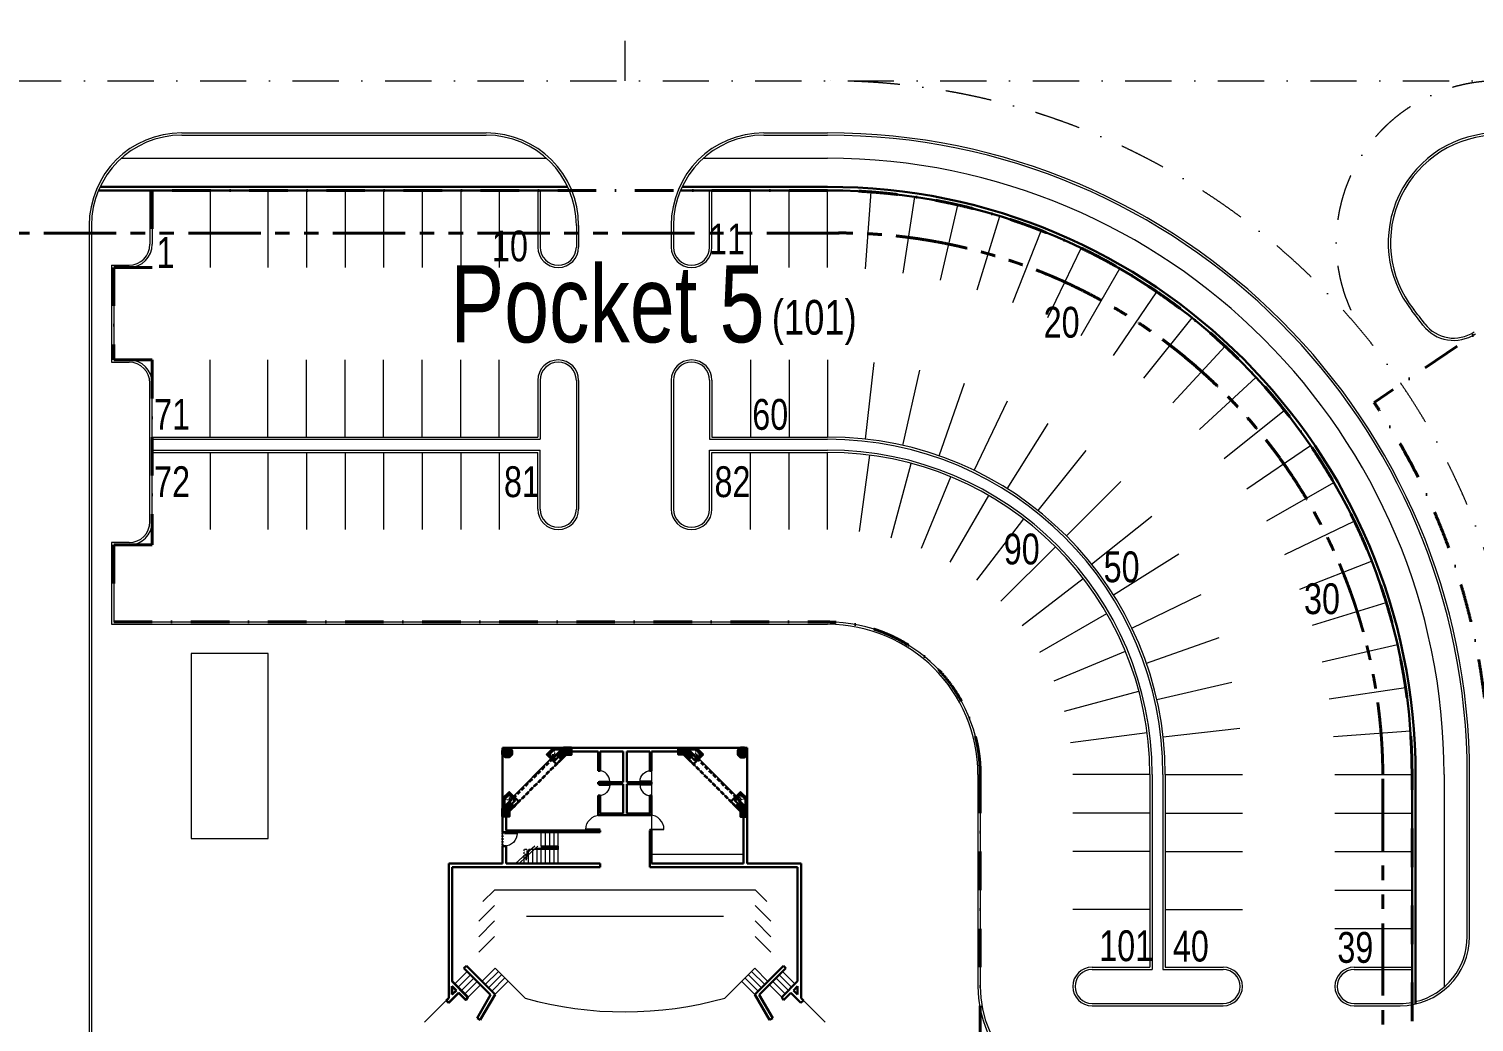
# Model space of a CAD drawing. Header units: inches. Extents: x 5542223 to 12533222, y 497239 to 5189502.
# Drawn here: x 7106153 to 7199867, y 2184195 to 2248627 of the extents above; entities that cross this region are included whole.
import ezdxf

# ---------------------------------------------------------------- set-up
doc = ezdxf.new("R2010")
doc.units = ezdxf.units.IN
doc.header["$MEASUREMENT"] = 0
for name, pattern in [('DASHDOT', [1, 0.5, -0.25, 0, -0.25]), ('DASHED2', [0.375, 0.25, -0.125]), ('HIDDEN', [0.375, 0.25, -0.125]), ('HIDDENX2', [0.75, 0.5, -0.25]), ('PHANTOM2', [1.25, 0.625, -0.125, 0.125, -0.125, 0.125, -0.125])]:
    doc.linetypes.add(name, pattern=pattern)
doc.layers.get('0').update_dxf_attribs({"color": 1})
for name, color, linetype, lineweight in [('Area_parking', 7, 'DASHDOT', 40), ('beam_primary', 7, 'HIDDENX2', 35), ('Column', 7, 'Continuous', 35), ('DOOR', 7, 'Continuous', 9), ('ELE', 7, 'Continuous', 13), ('ELE2', 7, 'Continuous', 15), ('Glass', 251, 'Continuous', 20), ('GLAZING', 7, 'Continuous', 13), ('hatch-brik', 7, 'Continuous', 9), ('PARKING NO TXT', 7, 'Continuous', 9), ('Parking_Text', 7, 'Continuous', 18), ('PAVEMENT', 7, 'Continuous', 15), ('PROJECTION', 7, 'HIDDEN', 18), ('Road', 7, 'Continuous', 15), ('Road_center', 7, 'DASHDOT', 13), ('Road_CStone', 8, 'Continuous', 15), ('ROW', 7, 'PHANTOM2', 40), ('S_Parkingbays', 7, 'Continuous', 13), ('S_WALL', 7, 'Continuous', 15), ('STAIR', 253, 'Continuous', 5), ('Ter_Top3', 7, 'Continuous', 20), ('WALL', 7, 'Continuous', 30), ('WIN', 7, 'Continuous', 20)]:
    doc.layers.add(name, color=color, linetype=linetype, lineweight=lineweight)
doc.styles.add('Parking_txt', font='arial.ttf', dxfattribs={"width": 0.75})
doc.linetypes.add('ZIGZAG', pattern='A,0.0001,-0.2,[131,LTYPESHP.SHX,S=0.2,R=0,X=-0.2,Y=0],-0.4,[131,LTYPESHP.SHX,S=0.2,R=180,X=0.2,Y=0],-0.2', length=0.8001)

# ---------------------------------------------------------------- blocks, each defined once
blk = doc.blocks.new('Doorr')
for p, q in [((0, -0.458), (0, -0.444)), ((0, -0.444), (0.917, -0.444)), ((0, -0.458), (0.917, -0.458))]:
    blk.add_line(p, q)
blk.add_arc((0, -0.458), 0.917, 0, 90)
blk = doc.blocks.new('A$C39633B95')
at = {"layer": 'Column'}
for points in [[(-1569, -1550), (-1808, -1310), (-1508, -1009), (-1144, -1374), (-1144, -1976), (-1569, -1976)], [(1517, -4034), (1341, -3858), (1092, -3858), (916, -4034), (916, -4283), (1092, -4459), (1341, -4459), (1517, -4283)], [(-1569, -6768), (-1808, -7008), (-1508, -7308), (-1144, -6944), (-1144, -6342), (-1569, -6342)]]:
    blk.add_hatch(color=256, dxfattribs=at).paths.add_polyline_path(points)
at = {"layer": 'beam_primary', "ltscale": 500}
for p, q in [((-1569, -6343), (-1569, -1976)), ((-1144, -6343), (-1144, -1976))]:
    blk.add_line(p, q, dxfattribs=at)
at = {"layer": 'Column', "ltscale": 0.1}
for points in [[(-1569, -1550), (-1808, -1310), (-1508, -1009), (-1144, -1374), (-1144, -1976), (-1569, -1976)], [(-1569, -6768), (-1808, -7008), (-1508, -7308), (-1144, -6944), (-1144, -6342), (-1569, -6342)]]:
    blk.add_lwpolyline(points, close=True, dxfattribs=at)
at = {"layer": 'Column'}
blk.add_lwpolyline([(1517, -4034), (1341, -3858), (1092, -3858), (916, -4034), (916, -4283), (1092, -4459), (1341, -4459), (1517, -4283)], close=True, dxfattribs=at)
at = {"layer": 'Glass', "ltscale": 3}
for p, q in [((-1066, -2436), (-1081, -2436)), ((-1081, -2436), (-1081, -5883)), ((-1066, -2436), (-1081, -2436)), ((-1066, -2436), (-1066, -5883)), ((-1066, -5882), (-1081, -5882))]:
    blk.add_line(p, q, dxfattribs=at)
at = {"layer": 'GLAZING'}
for points in [[(-1144, -2474), (-1144, -2436), (-1081, -2436), (-1081, -2474)], [(-1144, -3122), (-1144, -3084), (-1081, -3084), (-1081, -3122)], [(-1144, -3826), (-1144, -3789), (-1081, -3789), (-1081, -3826)], [(-1144, -4531), (-1144, -4493), (-1081, -4493), (-1081, -4531)], [(-1144, -5235), (-1144, -5197), (-1081, -5197), (-1081, -5235)], [(-1144, -5883), (-1144, -5846), (-1081, -5846), (-1081, -5883)]]:
    blk.add_lwpolyline(points, close=True, dxfattribs=at)
at = {"layer": 'PROJECTION', "lineweight": 30}
for q in [(-821, -1696), (-821, -6622)]:
    blk.add_line((1642, -4159), q, dxfattribs=at)
at = {"layer": 'PROJECTION', "ltscale": 500}
for p, q in [((-798, -1882), (-1338, -2319)), ((-798, -2319), (-1143, -1975)), ((-798, -6436), (-1338, -5999)), ((-798, -5999), (-1143, -6342))]:
    blk.add_line(p, q, dxfattribs=at)
at = {"layer": 'WALL'}
for points in [[(-1144, -1374), (-684, -1834), (-684, -2435), (-1569, -2435), (-1569, -1975)], [(-1144, -1536), (-799, -1881), (-799, -2320), (-1339, -2320), (-1339, -1975)], [(-1144, -6944), (-684, -6484), (-684, -5883), (-1569, -5883), (-1569, -6343)], [(-1144, -6782), (-799, -6437), (-799, -5998), (-1339, -5998), (-1339, -6343)]]:
    blk.add_lwpolyline(points, dxfattribs=at)
for centre in [(-1081, -2257), (-1081, -6061)]:
    blk.add_circle(centre, 62.5, dxfattribs=at)
at = {"layer": 'WIN', "ltscale": 3}
blk.add_line((-1569, -5883), (-1569, -2435), dxfattribs=at)
blk = doc.blocks.new('TechPark')
at = {"layer": 'ELE'}
for p, q in [((19407.6, 74179.9), (19407.6, 69939.8)), ((11272.2, 68782.7), (10588.6, 68159.9)), ((11280.1, 68586.5), (10811.8, 68159.9)), ((11340.1, 69000.4), (11272.2, 68573.3)), ((11272.2, 68573.3), (11272.2, 68782.7)), ((11347.9, 68804.3), (11280.1, 68377.1)), ((11280.1, 68377.1), (11280.1, 68586.5)), ((11829, 69289.9), (11340.1, 68844.5)), ((11340.1, 68844.5), (11340.1, 69000.4)), ((12040.1, 69278.9), (11347.9, 68648.3)), ((11347.9, 68648.3), (11347.9, 68804.3)), ((19407.6, 68759.9), (25376.3, 68759.9)), ((6654.7, 60346.4), (7453.3, 61145)), ((6866.9, 60134.3), (7665.4, 60932.9)), ((8401.9, 60512.6), (9263, 61373.7)), ((8614, 60300.5), (9475.1, 61161.6)), ((8826.2, 60088.3), (9687.3, 60949.4)), ((11217.6, 59419.1), (9263, 61373.7)), ((24147.3, 59428.9), (26092.1, 61373.7)), ((26529, 60088.3), (25667.9, 60949.4)), ((26741.1, 60300.5), (25880, 61161.6)), ((26953.2, 60512.6), (26092.1, 61373.7)), ((28488.3, 60134.3), (27689.7, 60932.9)), ((28700.4, 60346.4), (27901.8, 61145)), ((7079, 59922.2), (7877.6, 60720.7)), ((7291.1, 59710), (8089.7, 60508.6)), ((7291.1, 59710), (8089.7, 60508.6)), ((7503.3, 59497.9), (8301.8, 60296.5)), ((9038.3, 59876.2), (9899.4, 60737.3)), ((9250.4, 59664.1), (10111.5, 60525.2)), ((26104.7, 59664.1), (25243.6, 60525.2)), ((26316.8, 59876.2), (25455.7, 60737.3)), ((27851.9, 59497.9), (27053.3, 60296.5)), ((28064, 59710), (27265.4, 60508.6)), ((28064, 59710), (27265.4, 60508.6)), ((28276.1, 59922.2), (27477.5, 60720.7)), ((6079.2, 59277.3), (4677.4, 57875.8)), ((29250.8, 59277.3), (30665.2, 57863.2))]:
    blk.add_line(p, q, dxfattribs=at)
at = {"layer": 'ELE', "linetype": 'ZIGZAG', "ltscale": 400}
for p, q in [((8471.8, 65685.6), (9216.2, 66429.9)), ((26139, 66429.9), (9216.2, 66429.9)), ((26883.3, 65685.6), (26139, 66429.9)), ((8196.8, 64410.5), (9216.2, 65429.9)), ((27133.3, 64410.5), (26113.8, 65429.9)), ((8196.8, 63410.5), (9216.2, 64429.9)), ((27133.3, 63410.5), (26113.8, 64429.9)), ((8196.8, 62410.5), (9216.2, 63429.9)), ((27133.3, 62410.5), (26113.8, 63429.9))]:
    blk.add_line(p, q, dxfattribs=at)
at = {"layer": 'ELE'}
blk.add_arc((17665, 82487.9), 23952.8, 254.385003, 285.701671, dxfattribs=at)
at = {"layer": 'ELE2', "linetype": 'ZIGZAG', "ltscale": 0.025}
blk.add_line((11284.7, 64743.4), (24070.4, 64743.4), dxfattribs=at)
at = {"layer": 'PROJECTION', "lineweight": 30, "ltscale": 0.3}
blk.add_line((9748.9, 70189.9), (9748.9, 68159.9), dxfattribs=at)
at = {"layer": 'STAIR'}
for p, q in [((9748.9, 69289.9), (9748.9, 70189.9)), ((12253.9, 69289.9), (12253.9, 70189.9)), ((12528.9, 69289.9), (12528.9, 70189.9)), ((12528.9, 69289.9), (12528.9, 70189.9)), ((12528.9, 69289.9), (12528.9, 69481.7)), ((12803.9, 69289.9), (12803.9, 70189.9)), ((12803.9, 69289.9), (12803.9, 70189.9)), ((13078.9, 69644.4), (13078.9, 70189.9)), ((13078.9, 69289.9), (13078.9, 70189.9)), ((13353.9, 69289.9), (13353.9, 70189.9)), ((13353.9, 69289.9), (13353.9, 70125.9)), ((11153.9, 68159.9), (11153.9, 68674.8)), ((11153.9, 68159.9), (11153.9, 68674.8)), ((11428.9, 68159.9), (11428.9, 68925.4)), ((11428.9, 68159.9), (11428.9, 68925.4)), ((13353.9, 69059.9), (11576.5, 69059.9)), ((11703.9, 68159.9), (11703.9, 69059.9)), ((11703.9, 68159.9), (11703.9, 69059.9)), ((13303.9, 69109.9), (11854.6, 69109.9)), ((13278.9, 69134.9), (11882, 69134.9)), ((11978.9, 68159.9), (11978.9, 69059.9)), ((11978.9, 68159.9), (11978.9, 69059.9)), ((13353.9, 69289.9), (12253.9, 69289.9)), ((13303.9, 69239.9), (12253.9, 69239.9)), ((12253.9, 69214.9), (12253.9, 69239.9)), ((13278.9, 69214.9), (12253.9, 69214.9)), ((12253.9, 68159.9), (12253.9, 69059.9)), ((12253.9, 68159.9), (12253.9, 69059.9)), ((12528.9, 68159.9), (12528.9, 69059.9)), ((12528.9, 68159.9), (12528.9, 69059.9)), ((12803.9, 68159.9), (12803.9, 69059.9)), ((12803.9, 68159.9), (12803.9, 69059.9)), ((13078.9, 68159.9), (13078.9, 69059.9)), ((13078.9, 68159.9), (13078.9, 69059.9)), ((13278.9, 69214.9), (13278.9, 69134.9)), ((13303.9, 69239.9), (13303.9, 69109.9)), ((13353.9, 69289.9), (13353.9, 69059.9)), ((13353.9, 68159.9), (13353.9, 69059.9))]:
    blk.add_line(p, q, dxfattribs=at)
at = {"layer": 'STAIR', "linetype": 'DASHED2', "ltscale": 0.1}
for p, q in [((11576.5, 69059.9), (11153.9, 69059.9)), ((11153.9, 68674.8), (11153.9, 69059.9)), ((11428.9, 68925.4), (11428.9, 69059.9))]:
    blk.add_line(p, q, dxfattribs=at)
at = {"layer": 'WALL'}
for p, q in [((14202.8, 75659.9), (21152.3, 75659.9)), ((14202.8, 75429.9), (15947.6, 75429.9)), ((15947.6, 75429.9), (15947.6, 74179.9)), ((16062.6, 75429.9), (16062.6, 74179.9)), ((16062.6, 75429.9), (17562.6, 75429.9)), ((17562.6, 75429.9), (17562.6, 73429.9)), ((17792.6, 75429.9), (19292.6, 75429.9)), ((17792.6, 73429.9), (17792.6, 75429.9)), ((19292.6, 75429.9), (19292.6, 74179.9)), ((19407.6, 75429.9), (19407.6, 74179.9)), ((19407.6, 75429.9), (21152.3, 75429.9)), ((16062.6, 74179.9), (15947.6, 74179.9)), ((19292.6, 74179.9), (19407.6, 74179.9)), ((17562.6, 73429.9), (15947.6, 73429.9)), ((15947.6, 73429.9), (15947.6, 73314.9)), ((17562.6, 73314.9), (15947.6, 73314.9)), ((17562.6, 73314.9), (17562.6, 71404.9)), ((17792.6, 73429.9), (19407.6, 73429.9)), ((17792.6, 71404.9), (17792.6, 73314.9)), ((17792.6, 73314.9), (19407.6, 73314.9)), ((19407.6, 73429.9), (19407.6, 73314.9)), ((16062.6, 72564.9), (15947.6, 72564.9)), ((15947.6, 72564.9), (15947.6, 71304.9)), ((16062.6, 72564.9), (16062.6, 71404.9)), ((19292.6, 72564.9), (19292.6, 71404.9)), ((19292.6, 72564.9), (19407.6, 72564.9)), ((19407.6, 72564.9), (19407.6, 71304.9)), ((19407.6, 71304.9), (15947.6, 71304.9)), ((17562.6, 71404.9), (16062.6, 71404.9)), ((17792.6, 71404.9), (19292.6, 71404.9)), ((9748.9, 71205.9), (9748.9, 70189.9)), ((9978.9, 71205.9), (9978.9, 70304.9)), ((9978.9, 70304.9), (16062.6, 70304.9)), ((16062.6, 70304.9), (16062.6, 70189.9)), ((19292.6, 70304.9), (19292.6, 68159.9)), ((19407.6, 70304.9), (19292.6, 70304.9)), ((19407.6, 70304.9), (19407.6, 68159.9)), ((25376.3, 71205.9), (25376.3, 68159.9)), ((25606.3, 71205.9), (25606.3, 68159.9)), ((9748.9, 70189.9), (16062.6, 70189.9)), ((9748.9, 69289.9), (9978.9, 69289.9)), ((9748.9, 69289.9), (9748.9, 68159.9)), ((9978.9, 69289.9), (9978.9, 68159.9)), ((6248.9, 68159.9), (9748.9, 68159.9)), ((6248.9, 59447), (6248.9, 68159.9)), ((6478.9, 67929.9), (16062.6, 67929.9)), ((6478.9, 60497.2), (6478.9, 67929.9)), ((9978.9, 68159.9), (16062.6, 68159.9)), ((16062.6, 67929.9), (16062.6, 68159.9)), ((19292.6, 67929.9), (19292.6, 68159.9)), ((19292.6, 67929.9), (28876.3, 67929.9)), ((19407.6, 68159.9), (25376.3, 68159.9)), ((25606.3, 68159.9), (29106.3, 68159.9)), ((28876.3, 67929.9), (28876.3, 60522.3)), ((29106.3, 68159.9), (29106.3, 59421.8)), ((7233.2, 61365.1), (7395.9, 61527.7)), ((8966.3, 59632), (7233.2, 61365.1)), ((9253.8, 59669.8), (7395.9, 61527.7)), ((26101.4, 59669.8), (27959.3, 61527.7)), ((26388.8, 59632), (28121.9, 61365.1)), ((28121.9, 61365.1), (27959.3, 61527.7)), ((6453.7, 60197), (6453.7, 59651.8)), ((6726.4, 59924.4), (6453.7, 60197)), ((7503.3, 59497.9), (6478.9, 60522.3)), ((7478.2, 59497.9), (6478.9, 60497.2)), ((6478.9, 60197), (6478.9, 59651.8)), ((6751.5, 59924.4), (6478.9, 60197)), ((27851.9, 59497.9), (28876.3, 60522.3)), ((28603.7, 59924.4), (28876.3, 60197)), ((28876.3, 60197), (28876.3, 59651.8)), ((6248.9, 59447), (6079.2, 59277.3)), ((6079.2, 59277.3), (6241.8, 59114.6)), ((6248.9, 59421.9), (6104.3, 59277.3)), ((6104.3, 59277.3), (6266.9, 59114.6)), ((6889, 59761.7), (6241.8, 59114.6)), ((6914.1, 59761.7), (6266.9, 59114.6)), ((6726.4, 59924.4), (6453.7, 59651.8)), ((6751.5, 59924.4), (6478.9, 59651.8)), ((7359.1, 59291.7), (6889, 59761.7)), ((7384.2, 59291.7), (6914.1, 59761.7)), ((7478.2, 59497.9), (7359.1, 59291.7)), ((7503.3, 59497.9), (7384.2, 59291.7)), ((8966.3, 59632), (8097.2, 58126.7)), ((9253.8, 59669.8), (8296.4, 58011.7)), ((26101.4, 59669.8), (27058.7, 58011.7)), ((26388.8, 59632), (27257.9, 58126.7)), ((27851.9, 59497.9), (27970.9, 59291.7)), ((27970.9, 59291.7), (28441, 59761.7)), ((28441, 59761.7), (29088.2, 59114.6)), ((28603.7, 59924.4), (28876.3, 59651.8)), ((29250.8, 59277.3), (29088.2, 59114.6)), ((29106.3, 59421.9), (29250.8, 59277.3)), ((8296.4, 58011.7), (8097.2, 58126.7)), ((27058.7, 58011.7), (27257.9, 58126.7))]:
    blk.add_line(p, q, dxfattribs=at)
at = {"layer": 'DOOR'}
for p, xscale, yscale, zscale in [((16005.1, 73836.1), 750, 750, 750), ((19350.1, 73836.1), -750, 750, 750), ((16062.6, 70831.6), -1000, 1000, 1000), ((19292.6, 70831.6), 1000, 1000, 1000)]:
    blk.add_blockref('Doorr', p, dxfattribs=dict(at, xscale=xscale, yscale=yscale, zscale=zscale))
for p, xscale, yscale, zscale, rotation in [((16005.1, 72908.6), -750, 750, 750, 180.0000000000178), ((19350.1, 72908.6), 750, 750, 750, 180), ((9863.9, 69702.4), -900, 900, 900, 180.0000000000074)]:
    blk.add_blockref('Doorr', p, dxfattribs=dict(at, xscale=xscale, yscale=yscale, zscale=zscale, rotation=rotation))
at = {"layer": 'hatch-brik', "color": 5, "xscale": -1, "rotation": 315}
blk.add_blockref('A$C39633B95', (13850.4, 77439.8), dxfattribs=at)
at = {"layer": 'hatch-brik', "color": 5, "rotation": 45.00000000000001}
blk.add_blockref('A$C39633B95', (21504.7, 77439.8), dxfattribs=at)

msp = doc.modelspace()

# ---------------------------------------------------------------- linework, layer by layer
msp.add_circle((6864263.374, 1819279.277), 1322040.52)
at = {"layer": 'Area_parking', "ltscale": 5000}
for points in [[(7157947.133, 2238152.199), (7114152.022, 2238152.199), (7114152.022, 2233152.199), (7111652.022, 2233152.199), (7111652.022, 2227152.199), (7114152.022, 2227152.199), (7114152.022, 2215152.199), (7111652.022, 2215152.199), (7111652.022, 2210152.199), (7157947.133, 2210152.199, -0.414213562), (7167842.133, 2200257.199), (7167842.133, 2179257.199), (7195842.133, 2179257.199), (7195842.133, 2200257.199, 0.414213562)], [(7212322.133, 2200257.199, 0.150547429), (7202895.219, 2230856.386), (7193388.957, 2224384.834, -0.150547429), (7200822.133, 2200257.199), (7200822.133, 2130469.001), (7212322.133, 2130469.001)]]:
    msp.add_lwpolyline(points, format="xyb", close=True, dxfattribs=at)
at = {"layer": 'PAVEMENT', "ltscale": 6000}
for p, q in [((7112150.612, 2240232.199), (7139713.544, 2240232.199)), ((7149890.501, 2240232.199), (7157947.133, 2240232.199))]:
    msp.add_line(p, q, dxfattribs=at)
at = {"layer": 'PAVEMENT'}
msp.add_line((7197922.133, 2200257.199), (7197922.133, 2186470.864), dxfattribs=at)
at = {"layer": 'PAVEMENT', "ltscale": 6000}
msp.add_arc((7157947.133, 2200257.199), 39975, 0, 90, dxfattribs=at)
at = {"layer": 'Road', "ltscale": 6000}
for p, q in [((7116062.133, 2241882.199), (7135802.024, 2241882.199)), ((7153802.024, 2241882.199), (7157947.133, 2241882.199)), ((7110062.133, 2235882.199), (7110062.133, 2170782.199)), ((7199572.133, 2189757.199), (7199572.133, 2200257.199))]:
    msp.add_line(p, q, dxfattribs=at)
at = {"layer": 'Road'}
for p, q in [((7114152.022, 2238152.199), (7139152.022, 2238152.199)), ((7114152.022, 2238152.199), (7114152.022, 2234652.199)), ((7139152.022, 2238152.199), (7139152.022, 2234477.199)), ((7150447.133, 2238152.199), (7157947.133, 2238152.199)), ((7150447.133, 2234474.755), (7150447.133, 2238152.199)), ((7141802.022, 2235882.199), (7141802.022, 2234477.199)), ((7147802.022, 2235882.199), (7147802.022, 2234474.755)), ((7111652.022, 2233152.199), (7112652.022, 2233152.199)), ((7111652.022, 2233152.199), (7111652.022, 2227152.199)), ((7111652.022, 2227152.199), (7112652.022, 2227152.199)), ((7139152.022, 2225827.199), (7139152.022, 2222152.199)), ((7141802.022, 2225827.199), (7141802.022, 2217477.201)), ((7147802.022, 2225829.644), (7147802.022, 2217474.756)), ((7150447.133, 2225829.644), (7150447.133, 2222152.199)), ((7114152.022, 2222152.199), (7114152.022, 2225652.199)), ((7114152.022, 2222152.199), (7139152.022, 2222152.199)), ((7150447.133, 2222152.199), (7157947.133, 2222152.199)), ((7114152.022, 2216652.199), (7114152.022, 2221152.199)), ((7114152.022, 2221152.199), (7139152.022, 2221152.199)), ((7139152.022, 2217477.199), (7139152.022, 2221152.199)), ((7150447.133, 2221152.199), (7157947.133, 2221152.199)), ((7150447.133, 2217474.755), (7150447.133, 2221152.199)), ((7157947.133, 2216152.199), (7157947.133, 2221152.199)), ((7160021.847, 2216016.216), (7160674.478, 2220973.44)), ((7162061.062, 2215610.59), (7163355.157, 2220440.22)), ((7164029.886, 2214942.265), (7165943.303, 2219561.662)), ((7165894.633, 2214022.673), (7168394.633, 2218352.8)), ((7167623.396, 2212867.551), (7170667.203, 2216834.317)), ((7112652.022, 2215152.199), (7111652.022, 2215152.199)), ((7111652.022, 2215152.199), (7111652.022, 2210152.199)), ((7169186.595, 2211496.662), (7172722.129, 2215032.196)), ((7170557.484, 2209933.462), (7174524.251, 2212977.27)), ((7171712.607, 2208204.699), (7176042.734, 2210704.699)), ((7111652.022, 2210152.199), (7157947.133, 2210152.199)), ((7172632.198, 2206339.953), (7177251.596, 2208253.37)), ((7173300.524, 2204371.128), (7178130.153, 2205665.223)), ((7173706.149, 2202331.913), (7178663.373, 2202984.544)), ((7167842.133, 2200257.199), (7167842.133, 2186507.197)), ((7178842.133, 2200257.199), (7178842.133, 2187757.199)), ((7179842.133, 2200257.199), (7179842.133, 2187757.199)), ((7195842.133, 2200257.199), (7195842.133, 2188546.578)), ((7175092.133, 2187757.199), (7178842.133, 2187757.199)), ((7179842.133, 2187757.199), (7183592.133, 2187757.199)), ((7175092.133, 2185257.199), (7183592.133, 2185257.199))]:
    msp.add_line(p, q, dxfattribs=at)
at = {"layer": 'Road', "ltscale": 6000}
for centre, radius, start, end in [((7116062.133, 2235882.199), 6000, 90, 180), ((7153802.022, 2235882.199), 6000, 90, 180), ((7157947.133, 2200257.199), 41625, 0, 90), ((7201421.263, 2234757.199), 7125, 90, 218.43465083), ((7157947.133, 2200257.199), 37895, 0, 90), ((7157947.133, 2200257.199), 48375, 37.06240505, 38.43465083), ((7198544.343, 2230918.774), 2350, 217.06240505, 304.24575326), ((7198544.343, 2230918.774), 2500, 217.06240505, 304.24575326), ((7112652.022, 2225652.199), 1500, 0, 90), ((7157947.133, 2200257.199), 21895, 0, 90), ((7157947.133, 2200257.199), 20895, 0, 90), ((7157947.133, 2200257.199), 9895, 0, 90), ((7195072.133, 2189757.199), 4500, 270, 0)]:
    msp.add_arc(centre, radius, start, end, dxfattribs=at)
at = {"layer": 'Road'}
for centre, radius, start, end in [((7135802.022, 2235882.199), 6000, 0, 90), ((7112652.022, 2234652.199), 1500, 270, 0), ((7140477.022, 2234477.199), 1325, 180, 0), ((7149124.578, 2234474.755), 1322.555, 180, 0), ((7140477.022, 2225827.199), 1325, 0, 180), ((7149124.578, 2225829.644), 1322.555, 0, 180), ((7140477.022, 2217477.199), 1325, 180, 0), ((7149124.578, 2217474.755), 1322.555, 180, 0), ((7112652.022, 2216652.199), 1500, 270, 0), ((7175092.133, 2186507.199), 1250, 90, 270), ((7183592.133, 2186507.199), 1250, 270, 90), ((7175092.133, 2186507.199), 7250, 180.00002852, 270)]:
    msp.add_arc(centre, radius, start, end, dxfattribs=at)
at = {"layer": 'Road_center', "ltscale": 6000}
for p, q in [((7144802.022, 2271848.095), (7144802.022, 2245257.199)), ((6985247.133, 2245257.199), (7228580.129, 2245257.199))]:
    msp.add_line(p, q, dxfattribs=at)
for centre, radius, start, end in [((7157947.133, 2200257.199), 45000, 0, 90), ((7201421.263, 2234757.199), 10500, 90, 218.43465083)]:
    msp.add_arc(centre, radius, start, end, dxfattribs=at)
at = {"layer": 'Road_CStone', "ltscale": 6000}
for p, q in [((7116062.133, 2241732.199), (7135802.024, 2241732.199)), ((7153802.021, 2241732.199), (7157947.133, 2241732.199)), ((7114002.022, 2238152.199), (7114002.022, 2234652.199)), ((7139302.022, 2238152.199), (7139302.022, 2234477.199)), ((7110212.133, 2235882.199), (7110212.133, 2170632.199)), ((7141652.022, 2235882.199), (7141652.022, 2234477.199)), ((7147952.022, 2235882.199), (7147952.022, 2234474.755)), ((7111502.022, 2233302.199), (7111502.022, 2227002.199)), ((7111502.022, 2233302.199), (7112652.022, 2233302.199)), ((7111502.022, 2227002.199), (7112652.022, 2227002.199)), ((7139302.022, 2225827.199), (7139302.022, 2222002.199)), ((7141652.022, 2225827.199), (7141652.022, 2217477.2)), ((7147952.022, 2225829.644), (7147952.022, 2217474.755)), ((7150297.133, 2225829.644), (7150297.133, 2222002.199)), ((7114002.022, 2216652.199), (7114002.022, 2225652.199)), ((7114152.022, 2222002.199), (7139302.022, 2222002.199)), ((7114152.022, 2221302.199), (7114152.022, 2222002.199)), ((7150297.133, 2222002.199), (7157947.133, 2222002.199)), ((7114152.022, 2221302.199), (7139302.022, 2221302.199)), ((7139302.022, 2217477.199), (7139302.022, 2221302.199)), ((7150297.133, 2221302.199), (7157947.133, 2221302.199)), ((7150297.133, 2217474.755), (7150297.133, 2221302.199)), ((7112652.022, 2215302.199), (7111502.022, 2215302.199)), ((7111502.022, 2215302.199), (7111502.022, 2210002.199)), ((7111502.022, 2210002.199), (7157947.133, 2210002.199)), ((7167692.133, 2200257.199), (7167692.133, 2186507.198)), ((7178992.133, 2200257.199), (7178992.133, 2187607.199)), ((7179692.133, 2200257.199), (7179692.133, 2187607.199)), ((7199422.133, 2189757.199), (7199422.133, 2200257.199)), ((7175092.133, 2187607.199), (7178992.133, 2187607.199)), ((7179692.133, 2187607.199), (7183592.133, 2187607.199)), ((7192092.133, 2187607.199), (7195842.133, 2187607.199)), ((7175092.133, 2185407.199), (7183592.133, 2185407.199)), ((7192092.133, 2185407.199), (7195072.133, 2185407.199))]:
    msp.add_line(p, q, dxfattribs=at)
for centre, radius, start, end in [((7116062.133, 2235882.199), 5850, 90, 180), ((7135802.022, 2235882.199), 5850, 0, 90), ((7153802.022, 2235882.199), 5850, 90, 180), ((7157947.133, 2200257.199), 41475, 0, 90), ((7201421.263, 2234757.199), 6975, 90, 218.43465083), ((7112652.022, 2234652.199), 1350, 270, 0), ((7140477.022, 2234477.199), 1175, 180, 0), ((7149124.578, 2234474.755), 1172.555, 180, 0), ((7157947.133, 2200257.199), 48525, 37.06240505, 38.43465083), ((7112652.022, 2225652.199), 1350, 0, 90), ((7140477.022, 2225827.199), 1175, 0, 180), ((7149124.578, 2225829.644), 1172.555, 0, 180), ((7157947.133, 2200257.199), 21745, 0, 90), ((7157947.133, 2200257.199), 21045, 0, 90), ((7140477.022, 2217477.199), 1175, 180, 0), ((7149124.578, 2217474.755), 1172.555, 180, 0), ((7112652.022, 2216652.199), 1350, 270, 0), ((7157947.133, 2200257.199), 9745, 0, 90), ((7195072.133, 2189757.199), 4350, 283.2903047, 0), ((7175092.133, 2186507.199), 1100, 90, 270), ((7183592.133, 2186507.199), 1100, 270, 90), ((7192092.133, 2186507.199), 1100, 90, 270), ((7175092.133, 2186507.199), 7400, 180.00002852, 270), ((7195072.133, 2189757.199), 4350, 270, 280.19573593)]:
    msp.add_arc(centre, radius, start, end, dxfattribs=at)
at = {"layer": 'ROW', "ltscale": 7500}
for p, q in [((6985247.133, 2235382.199), (7159424.533, 2235382.199)), ((7193947.133, 2092162.198), (7193947.133, 2200257.199))]:
    msp.add_line(p, q, dxfattribs=at)
msp.add_arc((7158685.833, 2200127.812), 35261.519, 0.19375523, 91.1062553, dxfattribs=at)
at = {"layer": 'S_Parkingbays'}
for p, q in [((7117902.022, 2238152.199), (7117902.022, 2233152.199)), ((7121652.022, 2238152.199), (7121652.022, 2233152.199)), ((7124152.022, 2238152.199), (7124152.022, 2233152.199)), ((7126652.022, 2238152.199), (7126652.022, 2233152.199)), ((7129152.022, 2238152.199), (7129152.022, 2233152.199)), ((7131652.022, 2238152.199), (7131652.022, 2233152.199)), ((7134152.022, 2238152.199), (7134152.022, 2233152.199)), ((7136652.022, 2238152.199), (7136652.022, 2233152.199)), ((7150297.133, 2234474.755), (7150297.133, 2238152.199)), ((7152947.133, 2233152.199), (7152947.133, 2238152.199)), ((7155447.133, 2233152.199), (7155447.133, 2238152.199)), ((7157947.133, 2233152.199), (7157947.133, 2238152.199)), ((7160405.379, 2233060.218), (7160779.03, 2238046.237)), ((7162849.878, 2232784.789), (7163595.09, 2237728.944)), ((7165266.959, 2232327.453), (7166379.564, 2237202.093)), ((7167643.105, 2231690.767), (7169116.88, 2236468.631)), ((7169965.026, 2230878.291), (7171791.731, 2235532.66)), ((7172219.739, 2229894.57), (7174389.157, 2234399.415)), ((7174394.633, 2228745.105), (7176894.633, 2233075.232)), ((7176477.546, 2227436.324), (7179294.147, 2231567.518)), ((7178456.83, 2225975.546), (7181574.279, 2229884.703)), ((7180321.415, 2224370.941), (7183722.279, 2228036.2)), ((7117902.022, 2222152.199), (7117902.022, 2227152.199)), ((7121652.022, 2222152.199), (7121652.022, 2227152.199)), ((7124152.022, 2222152.199), (7124152.022, 2227152.199)), ((7126652.022, 2222152.199), (7126652.022, 2227152.199)), ((7129152.022, 2222152.199), (7129152.022, 2227152.199)), ((7131652.022, 2222152.199), (7131652.022, 2227152.199)), ((7134152.022, 2222152.199), (7134152.022, 2227152.199)), ((7136652.022, 2222152.199), (7136652.022, 2227152.199)), ((7152947.133, 2227152.199), (7152947.133, 2222152.199)), ((7155447.133, 2227152.199), (7155447.133, 2222152.199)), ((7157947.133, 2227152.199), (7157947.133, 2222152.199)), ((7160398.595, 2222014.528), (7160958.418, 2226983.089)), ((7162819.229, 2221603.246), (7163931.834, 2226477.886)), ((7182060.874, 2222631.482), (7185726.134, 2226032.345)), ((7165178.593, 2220923.525), (7166829.988, 2225642.942)), ((7167447.018, 2219983.913), (7169616.436, 2224488.757)), ((7183665.48, 2220766.896), (7187574.637, 2223884.345)), ((7169595.975, 2218796.226), (7172256.136, 2223029.847)), ((7117902.022, 2221152.199), (7117902.022, 2216152.199)), ((7121652.022, 2221152.199), (7121652.022, 2216152.199)), ((7124152.022, 2221152.199), (7124152.022, 2216152.199)), ((7126652.022, 2221152.199), (7126652.022, 2216152.199)), ((7129152.022, 2221152.199), (7129152.022, 2216152.199)), ((7131652.022, 2221152.199), (7131652.022, 2216152.199)), ((7134152.022, 2221152.199), (7134152.022, 2216152.199)), ((7136652.022, 2221152.199), (7136652.022, 2216152.199)), ((7152947.133, 2216152.199), (7152947.133, 2221152.199)), ((7155447.133, 2216152.199), (7155447.133, 2221152.199)), ((7171598.442, 2217375.4), (7174715.891, 2221284.557)), ((7185126.258, 2218787.613), (7189257.451, 2221604.213)), ((7173429.236, 2215739.302), (7176964.77, 2219274.836)), ((7186435.039, 2216704.699), (7190765.166, 2219204.699)), ((7175065.333, 2213908.509), (7178974.491, 2217025.958)), ((7187584.504, 2214529.805), (7192089.348, 2216699.224)), ((7176486.159, 2211906.042), (7180719.78, 2214566.202)), ((7188568.225, 2212275.092), (7193222.594, 2214101.798)), ((7177673.846, 2209757.084), (7182178.691, 2211926.503)), ((7189380.7, 2209953.171), (7194158.565, 2211426.947)), ((7178613.459, 2207488.66), (7183332.875, 2209140.055)), ((7190017.387, 2207577.026), (7194892.026, 2208689.63)), ((7179293.18, 2205129.295), (7184167.819, 2206241.9)), ((7190474.723, 2205159.945), (7195418.877, 2205905.156)), ((7179704.462, 2202708.662), (7184673.023, 2203268.484)), ((7190750.152, 2202715.446), (7195736.171, 2203089.096)), ((7178842.133, 2200257.199), (7173842.133, 2200257.199)), ((7179842.133, 2200257.199), (7184842.133, 2200257.199)), ((7190842.133, 2200257.199), (7195842.133, 2200257.199)), ((7178842.133, 2197757.199), (7173842.133, 2197757.199)), ((7179842.133, 2197757.199), (7184842.133, 2197757.199)), ((7190842.133, 2197757.199), (7195842.133, 2197757.199)), ((7178842.133, 2195257.199), (7173842.133, 2195257.199)), ((7179842.133, 2195257.199), (7184842.133, 2195257.199)), ((7190842.133, 2195257.199), (7195842.133, 2195257.199)), ((7190842.133, 2192757.199), (7195842.133, 2192757.199)), ((7178842.133, 2191507.199), (7173842.133, 2191507.199)), ((7179842.133, 2191507.199), (7184842.133, 2191507.199)), ((7190842.133, 2190257.199), (7195842.133, 2190257.199)), ((7192092.133, 2187757.199), (7195842.133, 2187757.199)), ((7192092.133, 2185257.199), (7195072.133, 2185257.199))]:
    msp.add_line(p, q, dxfattribs=at)
msp.add_arc((7192092.133, 2186507.199), 1250, 90, 270, dxfattribs=at)
at = {"layer": 'Ter_Top3', "ltscale": 0.1}
msp.add_lwpolyline([(7116676.523, 2208117.168), (7116676.523, 2196117.169), (7121676.522, 2196117.169), (7121676.522, 2208117.168)], close=True, dxfattribs=at)
at = {"layer": 'WALL', "ltscale": 6000}
for p, q in [((7110670.51, 2238152.199), (7141193.646, 2238152.199)), ((7110773.23, 2238382.199), (7141090.926, 2238382.199)), ((7148410.399, 2238152.199), (7157947.133, 2238152.199)), ((7148513.119, 2238382.199), (7157947.133, 2238382.199)), ((7195842.133, 2200257.199), (7195842.133, 2185323.567)), ((7196072.133, 2200257.199), (7196072.133, 2185369.717))]:
    msp.add_line(p, q, dxfattribs=at)
for radius in [38125, 37895]:
    msp.add_arc((7157947.133, 2200257.199), radius, 0, 90, dxfattribs=at)

# ---------------------------------------------------------------- block references
at = {"layer": 'S_WALL'}
msp.add_blockref('TechPark', (7127124.796, 2126325.964), dxfattribs=at)

# ---------------------------------------------------------------- texts
at = {"layer": 'PARKING NO TXT', "style": 'Parking_txt', "width": 0.75}
for s, height, p in [('1', 2000, (7114425.209, 2233124.534)), ('10', 2000, (7136183.465, 2233543.599)), ('11', 2000, (7150260.712, 2233993.224)), ('(101)', 2250, (7154329.023, 2228793.017)), ('20', 2000, (7171955.079, 2228597.733)), ('71', 2000, (7114273.736, 2222619.212)), ('60', 2000, (7153058.808, 2222619.212)), ('72', 2000, (7114273.736, 2218252.966)), ('81', 2000, (7136959.882, 2218252.966)), ('82', 2000, (7150610.852, 2218252.966)), ('90', 2000, (7169368.66, 2213886.723)), ('50', 2000, (7175843.459, 2212729.337)), ('30', 2000, (7188838.994, 2210662.951)), ('101', 2000, (7175558.543, 2188149.687)), ('40', 2000, (7180335.213, 2188123.182)), ('39', 2000, (7190999.994, 2188042.223))]:
    msp.add_text(s, height=height, dxfattribs=at).set_placement(p)
at = {"layer": 'Parking_Text', "style": 'Parking_txt', "width": 0.75}
msp.add_text('Pocket 5', height=5000, dxfattribs=at).set_placement((7133475.675, 2228292.837))

doc.saveas('drawing.dxf')
